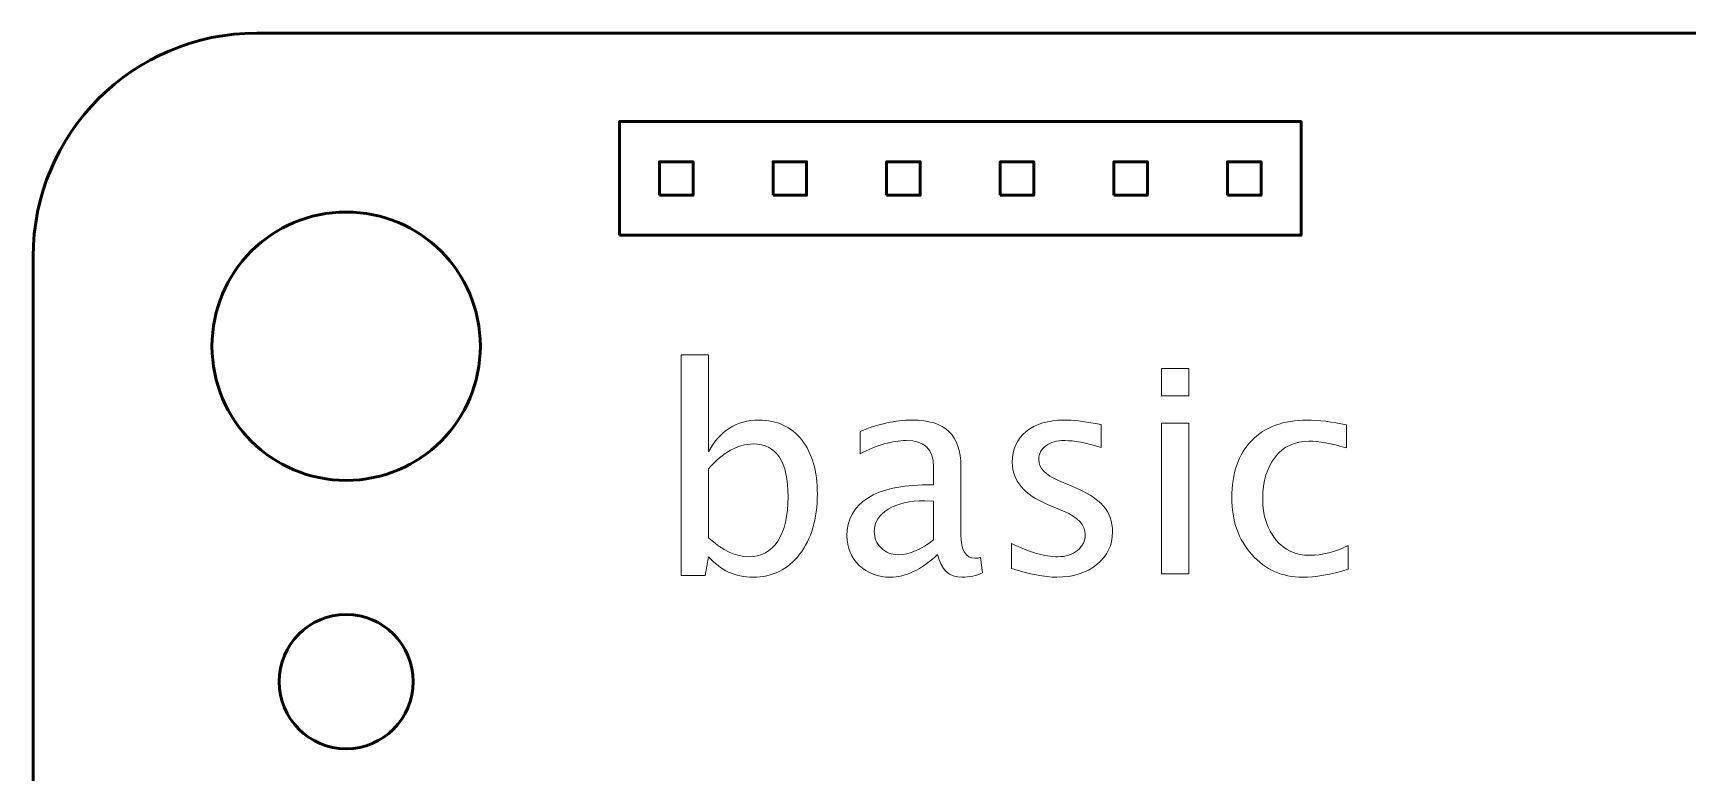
# Model space of a CAD drawing. Header units: centimetres. Extents: x -3.7 to 3.7, y -5.2 to 5.2.
# Drawn here: x -3.7 to 0, y 3.546 to 5.2 of the extents above; entities that cross this region are included whole.
import ezdxf

# ---------------------------------------------------------------- set-up
doc = ezdxf.new("R2010")
doc.units = ezdxf.units.CM
doc.header["$MEASUREMENT"] = 0
doc.layers.add('Layer 1', color=7, linetype='Continuous')

msp = doc.modelspace()

# ---------------------------------------------------------------- linework, layer by layer
at = {"layer": 'Layer 1', "color": 5, "lineweight": 53}
for points in [[(-2.389, 4.748), (-0.865, 4.748), (-0.865, 5.002), (-2.389, 5.002), (-2.389, 4.748)], [(-2.2995, 4.8375), (-2.2245, 4.8375), (-2.2245, 4.9125), (-2.2995, 4.9125), (-2.2995, 4.8375)], [(-1.2835, 4.8375), (-1.2085, 4.8375), (-1.2085, 4.9125), (-1.2835, 4.9125), (-1.2835, 4.8375)], [(-1.0295, 4.8375), (-0.9545, 4.8375), (-0.9545, 4.9125), (-1.0295, 4.9125), (-1.0295, 4.8375)]]:
    msp.add_lwpolyline(points, close=True, dxfattribs=at)
at = {"layer": 'Layer 1', "lineweight": 53}
for points in [[(-2.0455, 4.8375), (-1.9705, 4.8375), (-1.9705, 4.9125), (-2.0455, 4.9125), (-2.0455, 4.8375)], [(-1.7915, 4.8375), (-1.7165, 4.8375), (-1.7165, 4.9125), (-1.7915, 4.9125), (-1.7915, 4.8375)], [(-1.5375, 4.8375), (-1.4625, 4.8375), (-1.4625, 4.9125), (-1.5375, 4.9125), (-1.5375, 4.8375)]]:
    msp.add_lwpolyline(points, close=True, dxfattribs=at)
for centre, major_axis in [((-2.99999, 4.49999), (0, 0.30001)), ((-3, 3.75), (0, 0.15))]:
    msp.add_ellipse(centre, major_axis=major_axis, ratio=1, dxfattribs=at)
msp.add_open_spline([(-3.7, 1.3), (-3.7, 1.3), (-3.7, 4.7), (-3.7, 4.7), (-3.7, 4.7), (-3.7, 4.97614), (-3.47614, 5.2), (-3.2, 5.2), (-3.2, 5.2), (-3.2, 5.2), (3.2, 5.2), (3.2, 5.2), (3.2, 5.2), (3.47614, 5.2), (3.7, 4.97614), (3.7, 4.7), (3.7, 4.7), (3.7, 4.7), (3.7, 1.3), (3.7, 1.3), (3.7, 1.3), (3.7, 1.02386), (3.47614, 0.8), (3.2, 0.8), (3.2, 0.8), (3.2, 0.8), (-3.2, 0.8), (-3.2, 0.8), (-3.2, 0.8), (-3.47614, 0.8), (-3.7, 1.02386), (-3.7, 1.3)], degree=3, knots=[0, 0, 0, 0, 0.1111111, 0.1111111, 0.1111111, 0.1111111, 0.2222222, 0.2222222, 0.2222222, 0.2222222, 0.3333333, 0.3333333, 0.3333333, 0.3333333, 0.4444444, 0.4444444, 0.4444444, 0.4444444, 0.5555556, 0.5555556, 0.5555556, 0.5555556, 0.6666667, 0.6666667, 0.6666667, 0.6666667, 0.7777778, 0.7777778, 0.7777778, 0.7777778, 1, 1, 1, 1], dxfattribs=at)
at = {"layer": 'Layer 1', "color": 5, "lineweight": 9}
for points, knots in [([(-2.25066, 3.98738), (-2.25066, 3.98738), (-2.25066, 4.48078), (-2.25066, 4.48078), (-2.25066, 4.48078), (-2.25066, 4.48078), (-2.1897, 4.48078), (-2.1897, 4.48078), (-2.1897, 4.48078), (-2.1897, 4.48078), (-2.1897, 4.26413), (-2.1897, 4.26413), (-2.1897, 4.26413), (-2.16472, 4.31123), (-2.12715, 4.33473), (-2.07709, 4.33473), (-2.07709, 4.33473), (-2.03656, 4.33473), (-2.0047, 4.32001), (-1.98142, 4.29049), (-1.98142, 4.29049), (-1.95814, 4.26096), (-1.94649, 4.22064), (-1.94649, 4.16952), (-1.94649, 4.16952), (-1.94649, 4.11385), (-1.95972, 4.06887), (-1.98608, 4.03479), (-1.98608, 4.03479), (-2.01243, 4.00061), (-2.04714, 3.98357), (-2.09011, 3.98357), (-2.09011, 3.98357), (-2.13001, 3.98357), (-2.16324, 3.99881), (-2.1897, 4.0294), (-2.1897, 4.0294), (-2.1897, 4.0294), (-2.19711, 3.98738), (-2.19711, 3.98738), (-2.19711, 3.98738), (-2.19711, 3.98738), (-2.25066, 3.98738), (-2.25066, 3.98738)], [0, 0, 0, 0, 0.0833333, 0.0833333, 0.0833333, 0.0833333, 0.1666667, 0.1666667, 0.1666667, 0.1666667, 0.25, 0.25, 0.25, 0.25, 0.3333333, 0.3333333, 0.3333333, 0.3333333, 0.4166667, 0.4166667, 0.4166667, 0.4166667, 0.5, 0.5, 0.5, 0.5, 0.5833333, 0.5833333, 0.5833333, 0.5833333, 0.6666667, 0.6666667, 0.6666667, 0.6666667, 0.75, 0.75, 0.75, 0.75, 0.8333333, 0.8333333, 0.8333333, 0.8333333, 1, 1, 1, 1]), ([(-1.17666, 4.38934), (-1.17666, 4.38934), (-1.17666, 4.4503), (-1.17666, 4.4503), (-1.17666, 4.4503), (-1.17666, 4.4503), (-1.1157, 4.4503), (-1.1157, 4.4503), (-1.1157, 4.4503), (-1.1157, 4.4503), (-1.1157, 4.38934), (-1.1157, 4.38934), (-1.1157, 4.38934), (-1.1157, 4.38934), (-1.17666, 4.38934), (-1.17666, 4.38934)], [0, 0, 0, 0, 0.2, 0.2, 0.2, 0.2, 0.4, 0.4, 0.4, 0.4, 0.6, 0.6, 0.6, 0.6, 1, 1, 1, 1]), ([(-1.67757, 4.03405), (-1.71419, 4.0004), (-1.74943, 3.98357), (-1.7833, 3.98357), (-1.7833, 3.98357), (-1.81113, 3.98357), (-1.83431, 3.99225), (-1.85262, 4.00971), (-1.85262, 4.00971), (-1.87103, 4.02717), (-1.88024, 4.04919), (-1.88024, 4.07575), (-1.88024, 4.07575), (-1.88024, 4.11248), (-1.86479, 4.14073), (-1.83388, 4.16042), (-1.83388, 4.16042), (-1.80298, 4.1801), (-1.75864, 4.18995), (-1.70085, 4.18995), (-1.70085, 4.18995), (-1.70085, 4.18995), (-1.68656, 4.18995), (-1.68656, 4.18995), (-1.68656, 4.18995), (-1.68656, 4.18995), (-1.68656, 4.23048), (-1.68656, 4.23048), (-1.68656, 4.23048), (-1.68656, 4.26953), (-1.70688, 4.28901), (-1.74763, 4.28901), (-1.74763, 4.28901), (-1.77917, 4.28901), (-1.81367, 4.27906), (-1.85103, 4.25916), (-1.85103, 4.25916), (-1.85103, 4.25916), (-1.85103, 4.30933), (-1.85103, 4.30933), (-1.85103, 4.30933), (-1.80997, 4.32626), (-1.77123, 4.33473), (-1.73493, 4.33473), (-1.73493, 4.33473), (-1.69757, 4.33473), (-1.66995, 4.32626), (-1.65227, 4.30922), (-1.65227, 4.30922), (-1.63449, 4.29218), (-1.6256, 4.26593), (-1.6256, 4.23048), (-1.6256, 4.23048), (-1.6256, 4.23048), (-1.6256, 4.0784), (-1.6256, 4.0784), (-1.6256, 4.0784), (-1.6256, 4.04358), (-1.61492, 4.02612), (-1.59343, 4.02612), (-1.59343, 4.02612), (-1.59079, 4.02612), (-1.58687, 4.02654), (-1.58168, 4.02739), (-1.58168, 4.02739), (-1.58168, 4.02739), (-1.57734, 3.99352), (-1.57734, 3.99352), (-1.57734, 3.99352), (-1.59121, 3.98685), (-1.60645, 3.98357), (-1.62317, 3.98357), (-1.62317, 3.98357), (-1.65164, 3.98357), (-1.66974, 4.0004), (-1.67757, 4.03405)], [0, 0, 0, 0, 0.05, 0.05, 0.05, 0.05, 0.1, 0.1, 0.1, 0.1, 0.15, 0.15, 0.15, 0.15, 0.2, 0.2, 0.2, 0.2, 0.25, 0.25, 0.25, 0.25, 0.3, 0.3, 0.3, 0.3, 0.35, 0.35, 0.35, 0.35, 0.4, 0.4, 0.4, 0.4, 0.45, 0.45, 0.45, 0.45, 0.5, 0.5, 0.5, 0.5, 0.55, 0.55, 0.55, 0.55, 0.6, 0.6, 0.6, 0.6, 0.65, 0.65, 0.65, 0.65, 0.7, 0.7, 0.7, 0.7, 0.75, 0.75, 0.75, 0.75, 0.8, 0.8, 0.8, 0.8, 0.85, 0.85, 0.85, 0.85, 0.9, 0.9, 0.9, 0.9, 1, 1, 1, 1]), ([(-1.51246, 4.00326), (-1.51246, 4.00326), (-1.51246, 4.05914), (-1.51246, 4.05914), (-1.51246, 4.05914), (-1.47257, 4.03924), (-1.43796, 4.02929), (-1.40843, 4.02929), (-1.40843, 4.02929), (-1.39086, 4.02929), (-1.37626, 4.03405), (-1.36472, 4.04358), (-1.36472, 4.04358), (-1.35319, 4.053), (-1.34736, 4.06485), (-1.34736, 4.07914), (-1.34736, 4.07914), (-1.34736, 4.09999), (-1.36356, 4.11724), (-1.39594, 4.13089), (-1.39594, 4.13089), (-1.39594, 4.13089), (-1.43161, 4.14602), (-1.43161, 4.14602), (-1.43161, 4.14602), (-1.48421, 4.16783), (-1.51056, 4.19936), (-1.51056, 4.24032), (-1.51056, 4.24032), (-1.51056, 4.26964), (-1.50019, 4.29271), (-1.47944, 4.30954), (-1.47944, 4.30954), (-1.4587, 4.32636), (-1.43023, 4.33473), (-1.39414, 4.33473), (-1.39414, 4.33473), (-1.37541, 4.33473), (-1.35213, 4.33219), (-1.3245, 4.327), (-1.3245, 4.327), (-1.3245, 4.327), (-1.3118, 4.32457), (-1.3118, 4.32457), (-1.3118, 4.32457), (-1.3118, 4.32457), (-1.3118, 4.27377), (-1.3118, 4.27377), (-1.3118, 4.27377), (-1.34578, 4.28393), (-1.37287, 4.28901), (-1.39308, 4.28901), (-1.39308, 4.28901), (-1.41086, 4.28901), (-1.42494, 4.28509), (-1.43563, 4.27736), (-1.43563, 4.27736), (-1.44621, 4.26964), (-1.4515, 4.25927), (-1.4515, 4.24625), (-1.4515, 4.24625), (-1.4515, 4.22794), (-1.43669, 4.21238), (-1.40695, 4.19979), (-1.40695, 4.19979), (-1.40695, 4.19979), (-1.37763, 4.18741), (-1.37763, 4.18741), (-1.37763, 4.18741), (-1.3444, 4.17344), (-1.32091, 4.15862), (-1.30715, 4.14306), (-1.30715, 4.14306), (-1.29328, 4.1275), (-1.2864, 4.10803), (-1.2864, 4.08475), (-1.2864, 4.08475), (-1.2864, 4.05522), (-1.29805, 4.03098), (-1.32144, 4.01204), (-1.32144, 4.01204), (-1.34472, 3.9931), (-1.37456, 3.98357), (-1.41086, 3.98357), (-1.41086, 3.98357), (-1.4388, 3.98357), (-1.47257, 3.99013), (-1.51246, 4.00326)], [0, 0, 0, 0, 0.0434783, 0.0434783, 0.0434783, 0.0434783, 0.0869565, 0.0869565, 0.0869565, 0.0869565, 0.1304348, 0.1304348, 0.1304348, 0.1304348, 0.173913, 0.173913, 0.173913, 0.173913, 0.2173913, 0.2173913, 0.2173913, 0.2173913, 0.2608696, 0.2608696, 0.2608696, 0.2608696, 0.3043478, 0.3043478, 0.3043478, 0.3043478, 0.3478261, 0.3478261, 0.3478261, 0.3478261, 0.3913043, 0.3913043, 0.3913043, 0.3913043, 0.4347826, 0.4347826, 0.4347826, 0.4347826, 0.4782609, 0.4782609, 0.4782609, 0.4782609, 0.5217391, 0.5217391, 0.5217391, 0.5217391, 0.5652174, 0.5652174, 0.5652174, 0.5652174, 0.6086957, 0.6086957, 0.6086957, 0.6086957, 0.6521739, 0.6521739, 0.6521739, 0.6521739, 0.6956522, 0.6956522, 0.6956522, 0.6956522, 0.7391304, 0.7391304, 0.7391304, 0.7391304, 0.7826087, 0.7826087, 0.7826087, 0.7826087, 0.826087, 0.826087, 0.826087, 0.826087, 0.8695652, 0.8695652, 0.8695652, 0.8695652, 0.9130435, 0.9130435, 0.9130435, 0.9130435, 1, 1, 1, 1]), ([(-0.75946, 4.00135), (-0.79894, 3.9895), (-0.83301, 3.98357), (-0.86169, 3.98357), (-0.86169, 3.98357), (-0.9072, 3.98357), (-0.94488, 4.0004), (-0.97483, 4.03395), (-0.97483, 4.03395), (-1.00478, 4.0676), (-1.01981, 4.11004), (-1.01981, 4.16116), (-1.01981, 4.16116), (-1.01981, 4.21577), (-1.00499, 4.25842), (-0.97536, 4.2889), (-0.97536, 4.2889), (-0.94573, 4.31949), (-0.90435, 4.33473), (-0.85122, 4.33473), (-0.85122, 4.33473), (-0.82508, 4.33473), (-0.79565, 4.33113), (-0.76327, 4.32393), (-0.76327, 4.32393), (-0.76327, 4.32393), (-0.76327, 4.2725), (-0.76327, 4.2725), (-0.76327, 4.2725), (-0.79767, 4.28266), (-0.82571, 4.28774), (-0.8473, 4.28774), (-0.8473, 4.28774), (-0.87863, 4.28774), (-0.90371, 4.27599), (-0.92244, 4.2526), (-0.92244, 4.2526), (-0.94118, 4.22921), (-0.95059, 4.19799), (-0.95059, 4.15904), (-0.95059, 4.15904), (-0.95059, 4.12126), (-0.94086, 4.09078), (-0.92149, 4.06739), (-0.92149, 4.06739), (-0.90212, 4.04411), (-0.87683, 4.03247), (-0.8454, 4.03247), (-0.8454, 4.03247), (-0.81756, 4.03247), (-0.78899, 4.03966), (-0.75946, 4.05406), (-0.75946, 4.05406), (-0.75946, 4.05406), (-0.75946, 4.00135), (-0.75946, 4.00135)], [0, 0, 0, 0, 0.0666667, 0.0666667, 0.0666667, 0.0666667, 0.1333333, 0.1333333, 0.1333333, 0.1333333, 0.2, 0.2, 0.2, 0.2, 0.2666667, 0.2666667, 0.2666667, 0.2666667, 0.3333333, 0.3333333, 0.3333333, 0.3333333, 0.4, 0.4, 0.4, 0.4, 0.4666667, 0.4666667, 0.4666667, 0.4666667, 0.5333333, 0.5333333, 0.5333333, 0.5333333, 0.6, 0.6, 0.6, 0.6, 0.6666667, 0.6666667, 0.6666667, 0.6666667, 0.7333333, 0.7333333, 0.7333333, 0.7333333, 0.8, 0.8, 0.8, 0.8, 0.8666667, 0.8666667, 0.8666667, 0.8666667, 1, 1, 1, 1]), ([(-1.17666, 3.99119), (-1.17666, 3.99119), (-1.17666, 4.32774), (-1.17666, 4.32774), (-1.17666, 4.32774), (-1.17666, 4.32774), (-1.1157, 4.32774), (-1.1157, 4.32774), (-1.1157, 4.32774), (-1.1157, 4.32774), (-1.1157, 3.99119), (-1.1157, 3.99119), (-1.1157, 3.99119), (-1.1157, 3.99119), (-1.17666, 3.99119), (-1.17666, 3.99119)], [0, 0, 0, 0, 0.2, 0.2, 0.2, 0.2, 0.4, 0.4, 0.4, 0.4, 0.6, 0.6, 0.6, 0.6, 1, 1, 1, 1]), ([(-2.1897, 4.07141), (-2.15827, 4.04337), (-2.12832, 4.02929), (-2.09985, 4.02929), (-2.09985, 4.02929), (-2.0718, 4.02929), (-2.05011, 4.04104), (-2.03487, 4.06443), (-2.03487, 4.06443), (-2.01952, 4.08782), (-2.0119, 4.12073), (-2.0119, 4.16328), (-2.0119, 4.16328), (-2.0119, 4.24202), (-2.03793, 4.28139), (-2.09, 4.28139), (-2.09, 4.28139), (-2.12408, 4.28139), (-2.15731, 4.26297), (-2.1897, 4.22603), (-2.1897, 4.22603), (-2.1897, 4.22603), (-2.1897, 4.07141), (-2.1897, 4.07141)], [0, 0, 0, 0, 0.1428571, 0.1428571, 0.1428571, 0.1428571, 0.2857143, 0.2857143, 0.2857143, 0.2857143, 0.4285714, 0.4285714, 0.4285714, 0.4285714, 0.5714286, 0.5714286, 0.5714286, 0.5714286, 0.7142857, 0.7142857, 0.7142857, 0.7142857, 1, 1, 1, 1]), ([(-1.68656, 4.06728), (-1.68656, 4.06728), (-1.68656, 4.15375), (-1.68656, 4.15375), (-1.68656, 4.15375), (-1.68656, 4.15375), (-1.70614, 4.15439), (-1.70614, 4.15439), (-1.70614, 4.15439), (-1.74001, 4.15439), (-1.76732, 4.14814), (-1.78816, 4.13565), (-1.78816, 4.13565), (-1.80891, 4.12306), (-1.81928, 4.10644), (-1.81928, 4.0857), (-1.81928, 4.0857), (-1.81928, 4.0712), (-1.81409, 4.05892), (-1.80383, 4.04887), (-1.80383, 4.04887), (-1.79346, 4.03882), (-1.78086, 4.03374), (-1.76594, 4.03374), (-1.76594, 4.03374), (-1.74054, 4.03374), (-1.71408, 4.04495), (-1.68656, 4.06728)], [0, 0, 0, 0, 0.125, 0.125, 0.125, 0.125, 0.25, 0.25, 0.25, 0.25, 0.375, 0.375, 0.375, 0.375, 0.5, 0.5, 0.5, 0.5, 0.625, 0.625, 0.625, 0.625, 0.75, 0.75, 0.75, 0.75, 1, 1, 1, 1])]:
    msp.add_open_spline(points, degree=3, knots=knots, dxfattribs=at)

doc.saveas('drawing.dxf')
